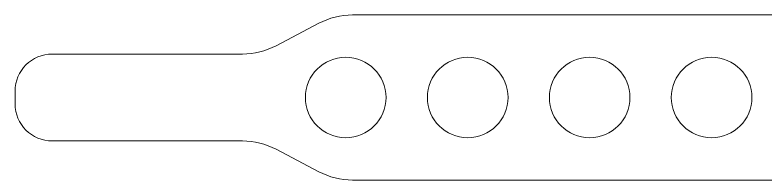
# Model space of a CAD drawing. Header units: millimetres. Extents: x -16 to 664, y 0 to 80.
# Drawn here: x -15.5 to 347.8, y 0 to 80 of the extents above; entities that cross this region are included whole.
import ezdxf

# ---------------------------------------------------------------- set-up
doc = ezdxf.new("R2010")
doc.units = ezdxf.units.MM

msp = doc.modelspace()

# ---------------------------------------------------------------- linework, layer by layer
at = {"color": 7, "linetype": 'Continuous', "lineweight": 15}
for p, q in [((629.46, 80), (147.71, 80)), ((131.41, 75.97), (110.77, 65.11)), ((94.46, 61.08), (2.46, 61.08)), ((-15.54, 43.08), (-15.54, 36.92)), ((2.46, 18.92), (94.46, 18.92)), ((110.77, 14.89), (131.41, 4.03)), ((147.71, 0), (629.46, 0))]:
    msp.add_line(p, q, dxfattribs=at)
for centre in [(144.46, 40), (203.46, 40), (262.46, 40), (321.46, 40)]:
    msp.add_circle(centre, 19.5, dxfattribs=at)
for centre, radius, start, end in [((147.71, 45), 35, 90, 117.7652), ((94.46, 96.08), 35, 270, 297.7652), ((2.46, 43.08), 18, 90, 180), ((2.46, 36.92), 18, 180, 270), ((94.46, -16.08), 35, 62.2348, 90), ((147.71, 35), 35, 242.2348, 270)]:
    msp.add_arc(centre, radius, start, end, dxfattribs=at)

doc.saveas('drawing.dxf')
